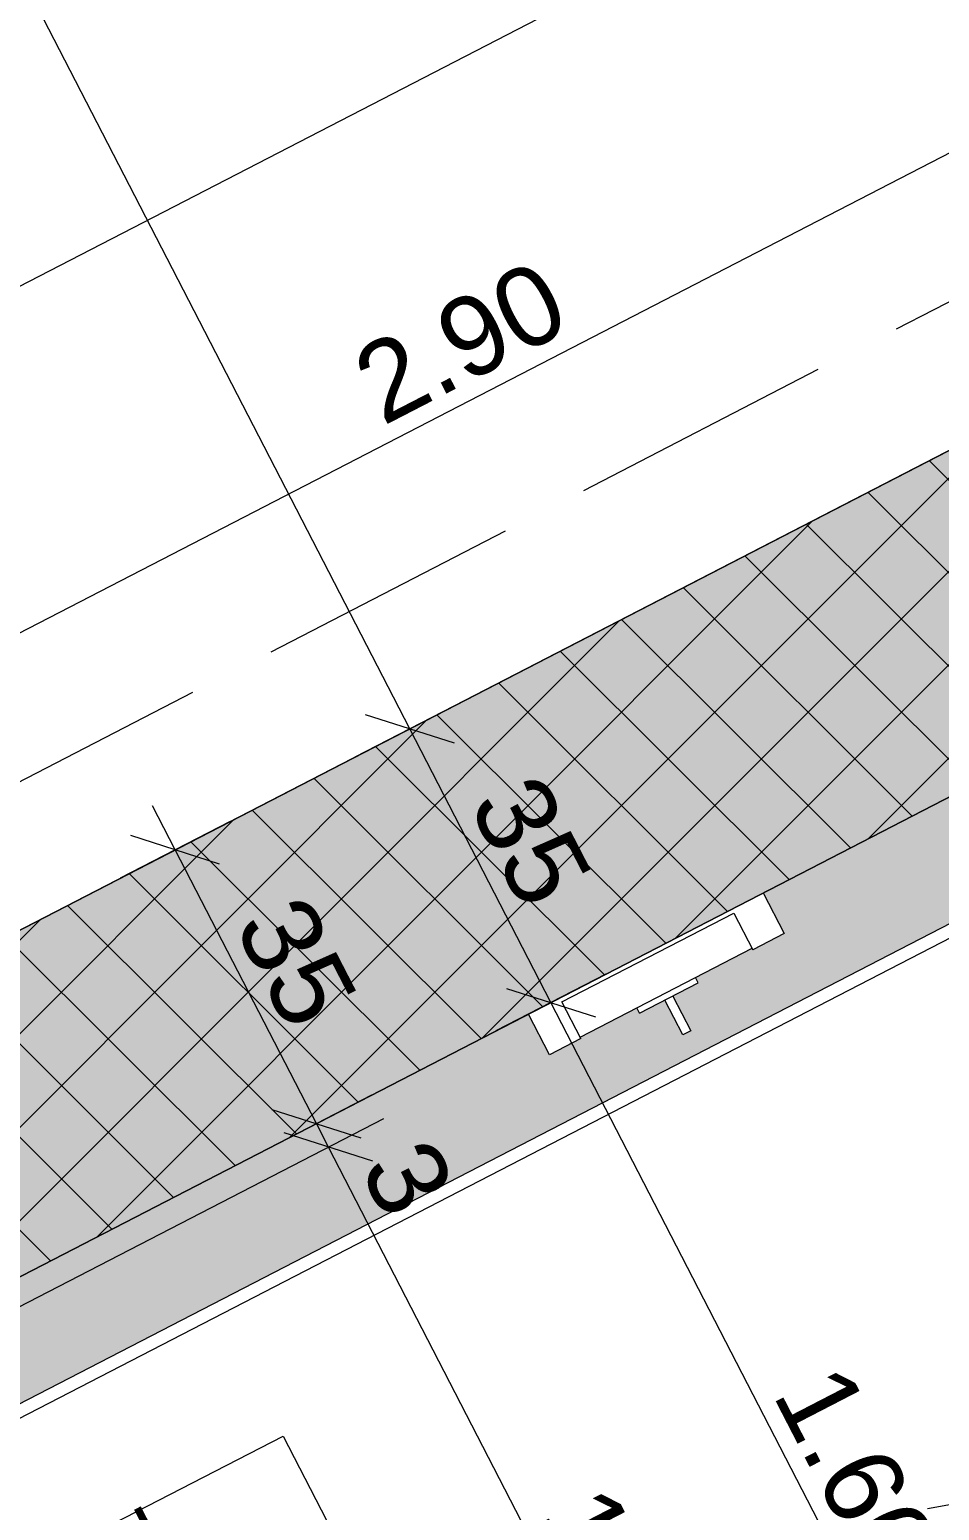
# Model space of a CAD drawing. Header units: metres. Extents: x 2688579.7 to 2688666, y 1281656.9 to 1281721.4.
# Drawn here: x 2688607.976 to 2688609.01, y 1281682.039 to 1281683.721 of the extents above; entities that cross this region are included whole.
import ezdxf

# ---------------------------------------------------------------- set-up
doc = ezdxf.new("R2010")
doc.units = ezdxf.units.M
doc.linetypes.add('Strich 6_2mm Terrain', pattern=[0.4, 0.3, -0.1])
doc.linetypes.add('Strichpunkt 6_2_2mm Schnitt', pattern=[0.5, 0.3, -0.1, 0, -0.1])
for name, color, linetype in [('00 11 Geometer', 7, 'Continuous'), ('00 73 Schnittlinien', 7, 'Continuous'), ('00 80 Plangrafik', 7, 'Continuous'), ('01 11 AW tragend', 7, 'Continuous'), ('03 13 Liftkabine', 7, 'Continuous'), ('07 11 Bemassung aussen', 7, 'Continuous'), ('07 12 Bemassung innen', 7, 'Continuous'), ('08 11 Beschriftung allgemein', 7, 'Continuous'), ('09 11 Raumdefinitionen.SIA 416', 7, 'Continuous')]:
    doc.layers.add(name, color=color, linetype=linetype)
doc.styles.add('ERSTELLTER_STIL_1', font='arial.ttf')
doc.dimstyles.new('ERSTELLTER_STIL__2', dxfattribs={"dimtxt": 0.08999999761581422, "dimasz": 0.07125000000000001, "dimexe": 0.18, "dimexo": 0.05, "dimgap": 0.09, "dimtad": 1, "dimzin": 0, "dimdsep": 46, "dimtxsty": 'ERSTELLTER_STIL_1', "dimblk": 'ARROWHEAD_6', "dimblk1": 'ARROWHEAD_6', "dimblk2": 'ARROWHEAD_6', "dimcen": 0.09, "dimclrd": 7, "dimclre": 7, "dimclrt": 7, "dimazin": 0, "dimtfac": 1, "dimtdec": 4, "dimtmove": 0, "dimatfit": 3, "dimfxl": 1, "dimtolj": 1, "dimtzin": 0, "dimarcsym": 0})
doc.dimstyles.new('ERSTELLTER_STIL__4', dxfattribs={"dimtxt": 0.08999999761581422, "dimasz": 0.07125000000000001, "dimexe": 0.18, "dimexo": 0.05, "dimgap": 0.09, "dimtad": 1, "dimzin": 0, "dimdsep": 46, "dimtxsty": 'ERSTELLTER_STIL_1', "dimblk": 'ARROWHEAD_6', "dimblk1": 'ARROWHEAD_6', "dimblk2": 'ARROWHEAD_6', "dimcen": 0.09, "dimclrd": 7, "dimclre": 7, "dimclrt": 7, "dimazin": 0, "dimtfac": 1, "dimtdec": 4, "dimtmove": 2, "dimatfit": 3, "dimfxl": 1, "dimtolj": 1, "dimtzin": 0, "dimarcsym": 0})

# ---------------------------------------------------------------- blocks, each defined once
blk = doc.blocks.new('*D222')
at = {"layer": '07 12 Bemassung innen', "color": 7, "linetype": 'Continuous', "lineweight": 18, "transparency": 16777216}
for p, q in [((219.159976865907, 36.40995874804898), (219.1922291764113, 36.51100224594535)), ((218.8933626274355, 36.2723646986925), (218.9256149379398, 36.37340819658887))]:
    blk.add_line(p, q, dxfattribs=at)
at = {"layer": '07 12 Bemassung innen', "color": 7, "linetype": 'Continuous', "lineweight": 5, "transparency": 16777216}
for p, q in [((219.1761030211592, 36.46048049699716), (218.9095114043904, 36.32289812222982)), ((218.8772655353004, 36.38538053241763), (218.9417572734805, 36.26041571204201)), ((218.9094887826876, 36.32288644764068), (214.6336797906222, 34.11623058085024))]:
    blk.add_line(p, q, dxfattribs=at)
at = {"layer": '07 12 Bemassung innen', "color": 7, "lineweight": 18, "transparency": 16777216, "insert": (218.9561181889393, 36.41446991697509), "char_height": 0.08999999761581422, "attachment_point": 7, "rotation": 27.29731528547206, "style": 'ERSTELLTER_STIL_1'}
blk.add_mtext('\\A1;{\\pql;\\fArial|b0|i0|c0|p38;30}', dxfattribs=at)
blk = doc.blocks.new('ARROWHEAD_6')
at = {"color": 0, "linetype": 'Continuous', "lineweight": 0}
for p, q in [((-0.5, -0.5), (0.5, 0.5)), ((0, 0), (-1, 0))]:
    blk.add_line(p, q, dxfattribs=at)
blk = doc.blocks.new('*D223')
at = {"layer": '07 12 Bemassung innen', "color": 7, "linetype": 'Continuous', "lineweight": 18, "transparency": 16777216}
for p, q in [((218.8933626274355, 36.2723646986925), (218.9256149379398, 36.37340819658887)), ((214.6175536353701, 34.06570883190206), (214.6498059458744, 34.16675232979843))]:
    blk.add_line(p, q, dxfattribs=at)
at = {"layer": '07 12 Bemassung innen', "color": 7, "linetype": 'Continuous', "lineweight": 5, "transparency": 16777216}
for p, q in [((218.9094887826876, 36.32288644764068), (214.6336797906222, 34.11623058085024)), ((214.6014339215322, 34.17871299103805), (214.6659256597123, 34.05374817066243)), ((214.6336797906222, 34.11623058085024), (214.3670881738535, 33.97864820608289))]:
    blk.add_line(p, q, dxfattribs=at)
at = {"layer": '07 12 Bemassung innen', "color": 7, "lineweight": 18, "transparency": 16777216, "char_height": 0.08999999761581422, "attachment_point": 7, "rotation": 27.29731528547206, "style": 'ERSTELLTER_STIL_1'}
for s, insert in [('\\A1;{\\pql;\\fArial|b0|i0|c0|p38;4.81}', (217.9877591916806, 35.91472002954436)), ('\\A1;{\\pql;\\fArial|b0|i0|c0|p38;30}', (214.6711334714541, 34.19745206469921))]:
    blk.add_mtext(s, dxfattribs=dict(at, insert=insert))
blk = doc.blocks.new('*D362')
at = {"layer": '07 12 Bemassung innen', "color": 7, "linetype": 'Continuous', "lineweight": 18, "transparency": 16777216}
for p, q in [((216.1081284808549, 33.79408739696223), (216.2091719792425, 33.76183508799693)), ((216.841899796043, 32.37226811033893), (216.9429432944306, 32.34001580137363))]:
    blk.add_line(p, q, dxfattribs=at)
at = {"layer": '07 12 Bemassung innen', "color": 7, "linetype": 'Continuous', "lineweight": 5, "transparency": 16777216}
for p, q in [((216.8924215452368, 32.35614195585628), (216.1586502300487, 33.77796124247958)), ((216.9549039549335, 32.388387825898), (216.8299391355401, 32.32389608581457)), ((217.0300039240499, 32.08955034121163), (216.8924215452368, 32.35614195585629))]:
    blk.add_line(p, q, dxfattribs=at)
at = {"layer": '07 12 Bemassung innen', "color": 7, "lineweight": 18, "transparency": 16777216, "insert": (216.4086545644545, 33.33278025714957), "char_height": 0.08999999761581422, "attachment_point": 7, "rotation": 297.29731615814705, "style": 'ERSTELLTER_STIL_1'}
blk.add_mtext('\\A1;{\\pql;\\fArial|b0|i0|c0|p38;1.60}', dxfattribs=at)
blk = doc.blocks.new('*D363')
at = {"layer": '07 12 Bemassung innen', "color": 7, "linetype": 'Continuous', "lineweight": 5, "transparency": 16777216}
for p, q in [((216.0606198644722, 34.12123066292322), (215.9356550450788, 34.0567389228398)), ((216.1586502300487, 33.77796124247958), (215.9981374547755, 34.08898479288151)), ((216.2211326397454, 33.81020711252129), (216.096167820352, 33.74571537243786)), ((216.8924215452368, 32.35614195585628), (216.1586502300487, 33.77796124247958))]:
    blk.add_line(p, q, dxfattribs=at)
at = {"layer": '07 12 Bemassung innen', "color": 7, "linetype": 'Continuous', "lineweight": 18, "transparency": 16777216}
for p, q in [((215.9476157055817, 34.10511094736416), (216.0486592039693, 34.07285863839886)), ((216.1081284808549, 33.79408739696223), (216.2091719792425, 33.76183508799693))]:
    blk.add_line(p, q, dxfattribs=at)
at = {"layer": '07 12 Bemassung innen', "color": 7, "lineweight": 18, "transparency": 16777216, "insert": (216.06306761019, 34.00241967560051), "char_height": 0.08999999761581422, "attachment_point": 7, "rotation": 297.29731615814705, "style": 'ERSTELLTER_STIL_1'}
blk.add_mtext('\\A1;{\\pql;\\fArial|b0|i0|c0|p38;35}', dxfattribs=at)
blk = doc.blocks.new('*D364')
at = {"layer": '07 12 Bemassung innen', "color": 7, "linetype": 'Continuous', "lineweight": 5, "transparency": 16777216}
for p, q in [((214.1637295816487, 37.64349345185875), (214.0261472028209, 37.91008506653191)), ((214.2262119913454, 37.67573932190046), (214.101247171952, 37.61124758181703)), ((215.9981374547755, 34.08898479288151), (214.1637295816487, 37.64349345185875)), ((216.0606198644722, 34.12123066292322), (215.9356550450788, 34.0567389228398)), ((216.1586502300487, 33.77796124247958), (215.9981374547755, 34.08898479288151))]:
    blk.add_line(p, q, dxfattribs=at)
at = {"layer": '07 12 Bemassung innen', "color": 7, "linetype": 'Continuous', "lineweight": 18, "transparency": 16777216}
for p, q in [((214.1132078324549, 37.65961960634139), (214.2142513308425, 37.6273672973761)), ((215.9476157055817, 34.10511094736416), (216.0486592039693, 34.07285863839886))]:
    blk.add_line(p, q, dxfattribs=at)
at = {"layer": '07 12 Bemassung innen', "color": 7, "lineweight": 18, "transparency": 16777216, "insert": (215.0420216742583, 35.98088731829351), "char_height": 0.08999999761581422, "attachment_point": 7, "rotation": 297.29731615814705, "style": 'ERSTELLTER_STIL_1'}
blk.add_mtext('\\A1;{\\pql;\\fArial|b0|i0|c0|p38;4.00}', dxfattribs=at)
blk = doc.blocks.new('*D373')
at = {"layer": '07 12 Bemassung innen', "color": 7, "linetype": 'Continuous', "lineweight": 5, "transparency": 16777216}
for p, q in [((216.4561232340972, 32.5473506831443), (215.9058191120864, 33.61373024652772)), ((216.5186064116413, 32.57959506529444), (215.7007726895481, 32.15755277956327)), ((216.6257989665538, 32.2185529761008), (216.4561232340972, 32.54735068314429)), ((216.6882821440979, 32.25079735825096), (216.5633157890097, 32.18630859395066)), ((216.7633749970607, 31.95195808524682), (216.6257989665538, 32.21855297610081))]:
    blk.add_line(p, q, dxfattribs=at)
at = {"layer": '07 12 Bemassung innen', "color": 7, "linetype": 'Continuous', "lineweight": 18, "transparency": 16777216}
for p, q in [((216.405601868927, 32.56347804068773), (216.5066445992675, 32.53122332560087)), ((216.5752776013835, 32.23468033364423), (216.676320331724, 32.20242561855737))]:
    blk.add_line(p, q, dxfattribs=at)
at = {"layer": '07 12 Bemassung innen', "color": 7, "lineweight": 18, "transparency": 16777216, "insert": (216.5256365099222, 32.45189885248378), "char_height": 0.08999999761581422, "attachment_point": 7, "rotation": 297.29595178402207, "style": 'ERSTELLTER_STIL_1'}
blk.add_mtext('\\A1;{\\pql;\\fArial|b0|i0|c0|p38;37}', dxfattribs=at)
blk = doc.blocks.new('*D374')
at = {"layer": '07 12 Bemassung innen', "color": 7, "linetype": 'Continuous', "lineweight": 5, "transparency": 16777216}
for p, q in [((215.9683022896305, 33.64597462867786), (215.1504598570375, 33.22392784790186)), ((215.9058191120864, 33.61373024652772), (215.8920615090362, 33.64038973561232)), ((216.4561232340972, 32.5473506831443), (215.9058191120864, 33.61373024652772))]:
    blk.add_line(p, q, dxfattribs=at)
at = {"layer": '07 12 Bemassung innen', "color": 7, "linetype": 'Continuous', "lineweight": 18, "transparency": 16777216}
for p, q in [((215.8415401438659, 33.65651709315573), (215.9425828742064, 33.62426237806888)), ((215.9563404772567, 33.59760288898427), (215.8552977469162, 33.62985760407116)), ((216.405601868927, 32.56347804068773), (216.5066445992675, 32.53122332560087))]:
    blk.add_line(p, q, dxfattribs=at)
at = {"layer": '07 12 Bemassung innen', "color": 7, "lineweight": 18, "transparency": 16777216, "char_height": 0.08999999761581422, "attachment_point": 7, "rotation": 297.29595178402207, "style": 'ERSTELLTER_STIL_1'}
for s, insert in [('\\A1;{\\pql;\\fArial|b0|i0|c0|p38;3}', (215.9390118129691, 33.58866044155015)), ('\\A1;{\\pql;\\fArial|b0|i0|c0|p38;1.20}', (216.1420620592461, 33.19518958732765)), ('\\A1;{\\pql;\\fArial|b0|i0|c0|p38;2.30}', (216.0300922006378, 33.13740765221853))]:
    blk.add_mtext(s, dxfattribs=dict(at, insert=insert))
blk = doc.blocks.new('*D375')
at = {"layer": '07 12 Bemassung innen', "color": 7, "linetype": 'Continuous', "lineweight": 5, "transparency": 16777216}
for p, q in [((215.9545446865802, 33.67263411776246), (215.8295783314921, 33.60814535346217)), ((215.9058191120864, 33.61373024652772), (215.8920615090362, 33.64038973561232))]:
    blk.add_line(p, q, dxfattribs=at)
at = {"layer": '07 12 Bemassung innen', "color": 7, "linetype": 'Continuous', "lineweight": 18, "transparency": 16777216}
for p, q in [((215.8415401438659, 33.65651709315573), (215.9425828742064, 33.62426237806888)), ((215.9563404772567, 33.59760288898427), (215.8552977469162, 33.62985760407116))]:
    blk.add_line(p, q, dxfattribs=at)
blk = doc.blocks.new('*D376')
at = {"layer": '07 12 Bemassung innen', "color": 7, "linetype": 'Continuous', "lineweight": 5, "transparency": 16777216}
for p, q in [((215.7315561401109, 33.95141710827617), (215.7057606343908, 34.00140365031144)), ((215.794039317655, 33.98366149042632), (215.6690729625668, 33.91917272612603)), ((215.8920615090361, 33.64038973561231), (215.7315561401109, 33.95141710827617)), ((215.9545446865802, 33.67263411776246), (215.8295783314921, 33.60814535346217)), ((215.9058191120864, 33.61373024652772), (215.8920615090362, 33.64038973561232))]:
    blk.add_line(p, q, dxfattribs=at)
at = {"layer": '07 12 Bemassung innen', "color": 7, "linetype": 'Continuous', "lineweight": 18, "transparency": 16777216}
for p, q in [((215.7820775052812, 33.93528975073275), (215.6810347749407, 33.9675444658196)), ((215.8415401438659, 33.65651709315573), (215.9425828742064, 33.62426237806888)), ((215.9563404772567, 33.59760288898427), (215.8552977469162, 33.62985760407116))]:
    blk.add_line(p, q, dxfattribs=at)
at = {"layer": '07 12 Bemassung innen', "color": 7, "lineweight": 18, "transparency": 16777216, "insert": (215.7964842341702, 33.86485044480548), "char_height": 0.08999999761581422, "attachment_point": 7, "rotation": 297.29595178402207, "style": 'ERSTELLTER_STIL_1'}
blk.add_mtext('\\A1;{\\pql;\\fArial|b0|i0|c0|p38;35}', dxfattribs=at)
blk = doc.blocks.new('*D499')
at = {"layer": '07 11 Bemassung aussen', "color": 7, "linetype": 'Continuous', "lineweight": 5, "transparency": 16777216}
for p, q in [((218.4921132861147, 35.71360235723495), (217.3712597090991, 35.1351753910406)), ((217.3390148170312, 35.19765830543952), (217.485908217233, 34.91301391180178)), ((217.3712597090991, 35.13517539104061), (214.7941942890978, 33.80525669055814)), ((214.76194939703, 33.86773960495705), (214.9088319439019, 33.58311624248525)), ((214.7941942890978, 33.80525669055814), (214.7442079575787, 33.77946077690385))]:
    blk.add_line(p, q, dxfattribs=at)
at = {"layer": '07 11 Bemassung aussen', "color": 7, "linetype": 'Continuous', "lineweight": 18, "transparency": 16777216}
for p, q in [((217.3551327638559, 35.08465389425833), (217.3873866543423, 35.18569688782289)), ((214.810321234341, 33.85577818734042), (214.7780673438546, 33.75473519377586))]:
    blk.add_line(p, q, dxfattribs=at)
at = {"layer": '07 11 Bemassung aussen', "color": 7, "lineweight": 18, "transparency": 16777216, "insert": (215.9680781941439, 34.4313059913152), "char_height": 0.08999999761581422, "attachment_point": 7, "rotation": 27.296419368987642, "style": 'ERSTELLTER_STIL_1'}
blk.add_mtext('\\A1;{\\pql;\\fArial|b0|i0|c0|p38;2.90}', dxfattribs=at)
blk = doc.blocks.new('A$C08e27e3d')
at = {"layer": '01 11 AW tragend', "linetype": 'Continuous', "lineweight": 0, "true_color": 0xffffff}
blk.add_hatch(color=7, dxfattribs=at).paths.add_polyline_path([(26.7050584282706, 27.54615809972093), (24.48344200942435, 26.39969513775353), (24.64394991891197, 26.08866907614441), (26.8655663377582, 27.23513203811179)])
at = {"layer": '01 11 AW tragend', "linetype": 'Continuous', "lineweight": 5, "true_color": 0x4e4e4e}
h = blk.add_hatch(dxfattribs=at)
h.set_pattern_fill('BETON_0001', color=251, style=0, pattern_type=2)
h.set_pattern_definition([(44.99999999999999, (-190.4483196355036, -7.138988810048026), (-0.05303300858899104, 0.05303300858899108), []), (135.0000000000002, (-190.4483196355036, -7.138988810048026), (0.0530330085889909, 0.05303300858899123), [])])
h.paths.add_polyline_path([(26.7050584282706, 27.54615809972093), (24.48344200942435, 26.39969513775353), (24.64394991891197, 26.08866907614441), (26.8655663377582, 27.23513203811179)])
at = {"layer": '03 13 Liftkabine', "linetype": 'Continuous', "lineweight": 0, "true_color": 0x6f6f6f}
h = blk.add_hatch(color=8, dxfattribs=at)
h.paths.add_polyline_path([(27.59932411845173, 25.81330274956131), (27.16611321847395, 25.58974007137878), (27.16611583105546, 25.58976404107246), (27.18469897995803, 25.59935406171022), (27.17782490473942, 25.61267437474421), (27.16805664816724, 25.6076334090555), (27.08761936767868, 25.6163698982239), (27.06590092083172, 25.65845508235933), (27.07346772071804, 25.662359996364), (27.00146857049555, 25.80187749833619), (25.85947138936703, 25.21253908431921), (25.93147052921088, 25.07302164375576), (25.93903756435344, 25.07692666068365), (25.9607560112004, 25.03484147654822), (25.92127280439277, 24.96421883756326), (25.91150452230556, 24.9591778359809), (25.91837863341783, 24.94585749743188), (25.93696180783542, 24.95544755396332), (25.93698315204628, 24.9554356232778), (25.37770889025973, 24.66681672325293), (25.19890149728155, 25.01330299374178), (25.23000408044302, 25.02935378595998), (25.37808574528586, 24.74240683080598), (25.44206826683234, 24.77542562062995), (24.81806024952888, 25.98460414862318), (24.82072620819798, 25.98597992837908), (24.76431916338655, 26.09528336846937), (24.66656775231442, 26.04483782158208), (24.64395803708953, 26.08865005652476), (25.68494503707603, 26.62586123218514), (25.70878259510914, 26.57966975530891), (25.74432843075454, 26.59801352229197), (25.74341127163927, 26.59979079059176), (25.80783807696167, 26.63303888035744), (25.8087552974857, 26.63126162243628), (25.81104827225056, 26.62681836995232), (25.83992921641251, 26.64172265684125), (25.86033667335519, 26.60217794979022), (25.86922315280805, 26.60676386342629), (25.84881568548676, 26.64630863188604), (25.87769669105742, 26.66121292915359), (25.87735294418096, 26.66187899436489), (25.87540372667118, 26.66565612022881), (25.87448653166223, 26.66743341404365), (25.93891333698465, 26.70068150380933), (25.93983053199361, 26.69890420999449), (25.97537636763903, 26.71724797697754), (25.95153877371226, 26.76343947936882), (26.8655663377582, 27.23513203811178)])
h.paths.add_polyline_path([(27.34029015490142, 26.06448051019125), (26.8220788630419, 27.06865037257918), (24.83240078754105, 26.04185823677287), (25.31784240703081, 25.10118821088124), (25.35061204350691, 25.0376883999), (25.49782078963344, 24.75243308577613), (25.56802377055496, 24.78866199910163), (25.42081508583715, 25.07391732360413)], flags=0)
at = {"layer": '00 11 Geometer', "color": 250, "linetype": 'Continuous', "lineweight": 13, "true_color": 0x3f3f3f}
blk.add_open_spline([(61.10243485247656, 48.48420281692729), (56.77352997377159, 47.34081434957805), (52.4635852428363, 46.16539965738131), (48.13468036413133, 45.02201119003207), (44.67800041448561, 44.10900244983433), (41.2023603170702, 43.22801993448409), (37.74568036742448, 42.31501119428635), (37.74568036742448, 42.31501119428635), (36.51101375635653, 46.29834470393457), (35.89368042427986, 48.29001137435757), (35.89368042427986, 48.29001137435757), (32.77968142585769, 46.72534450430744), (31.22268144538566, 45.94301117149502), (31.22268144538566, 45.94301117149502), (21.44268032567516, 43.82167784365215), (16.55268032368213, 42.76101117565617), (16.55268032368213, 42.76101117565617), (7.358013710788782, 41.1450112190409), (2.760680377799417, 40.33701121977851), (2.760680377799417, 40.33701121977851), (2.852681969608511, 38.82034512477316), (2.898681985064741, 38.06201179612749), (2.898681985064741, 38.06201179612749), (4.857346937842067, 28.42001115491934), (5.836680270116176, 23.59901115422458), (5.836680270116176, 23.59901115422458), (7.250013421140011, 21.69701122663304), (7.95668008768871, 20.74601122418739), (7.95668008768871, 20.74601122418739), (10.0486806438671, 18.48401050067827), (11.09468064675048, 17.35301049550385), (11.09468064675048, 17.35301049550385), (13.36067895529732, 15.25367757499539), (14.49367895102068, 14.20401090647415), (14.49367895102068, 14.20401090647415), (16.14301102872878, 13.00001188282244), (16.96767767410665, 12.39801188566111), (16.96767767410665, 12.39801188566111), (20.31968006337001, 9.776678227431553), (21.99568005822539, 8.466011565954837), (21.99568005822539, 8.466011565954837), (24.63768051177203, 6.944010933473187), (25.95868050524905, 6.183010929807502), (25.95868050524905, 6.183010929807502), (28.60930300305984, 5.333717593874063), (29.84025381909623, 4.957434972593042), (31.07120463935598, 4.581152350021007), (32.39626387633277, 4.285094314451996), (33.81543054463282, 4.069260977519157), (35.23459722133293, 3.853427639308798), (36.52668118368777, 3.744678008936125), (37.69168119490087, 3.743011342904943), (38.85668119028151, 3.741344676896411), (39.77044249357601, 3.744428238438006), (40.43296699630037, 3.752262269690114), (41.09549149855911, 3.760096300936716), (41.95790802579259, 3.796513086969954), (43.020216845292, 3.861512388413253), (44.08252568015769, 3.926511690796765), (45.41718103768528, 4.05617725272498), (47.02418104823619, 4.250510583476576), (49.43468106569662, 4.542010579801577), (51.84518209969565, 4.833511419904831), (54.25568211622476, 5.125011425543057), (54.25568211622476, 5.125011425543057), (66.34501369887903, 7.421677856550964), (72.38968036588221, 8.570011189750808), (72.38968036588221, 8.570011189750808), (76.09901367299199, 9.525344516228365), (77.9536803381884, 10.00301118226111), (77.9536803381884, 10.00301118226111), (81.43301373099848, 12.11901121547766), (83.17268039923101, 13.17701121706836), (83.17268039923101, 13.17701121706836), (79.77201372868126, 18.68234452860381), (78.0716803985083, 21.43501119579509), (77.2604064339207, 22.74838120428235), (76.44901363862618, 24.06167781058088), (75.63768030315578, 25.37501114358515), (75.63768030315578, 25.37501114358515), (73.88301371953781, 28.15701115348356), (73.00568038815572, 29.54801115215145), (71.2765175777854, 32.28957514030248), (69.54768033869505, 35.03134452163562), (67.81868033468663, 37.77301118833334), (67.81868033468663, 37.77301118833334), (61.10243485247656, 48.48420281692729), (61.10243485247656, 48.48420281692729)], degree=3, knots=[0, 0, 0, 0, 1, 1, 1, 2, 2, 2, 3, 3, 3, 4, 4, 4, 5, 5, 5, 6, 6, 6, 7, 7, 7, 8, 8, 8, 9, 9, 9, 10, 10, 10, 11, 11, 11, 12, 12, 12, 13, 13, 13, 14, 14, 14, 15, 15, 15, 16, 16, 16, 17, 17, 17, 18, 18, 18, 19, 19, 19, 20, 20, 20, 21, 21, 21, 22, 22, 22, 23, 23, 23, 24, 24, 24, 25, 25, 25, 26, 26, 26, 27, 27, 27, 28, 28, 28, 29, 29, 29, 29], dxfattribs=at)
at = {"layer": '00 73 Schnittlinien', "color": 7, "linetype": 'Strichpunkt 6_2_2mm Schnitt', "lineweight": 13}
blk.add_line((5.076374575789458, 22.27644215574699), (28.5276374766122, 26.49384406902312), dxfattribs=at)
at = {"layer": '00 80 Plangrafik', "color": 7, "linetype": 'Strich 6_2mm Terrain', "lineweight": 5, "flags": 128}
blk.add_lwpolyline([(23.97036492568418, 26.30368549995099), (27.0805941423105, 27.90874836745414), (28.27293532032633, 25.59827543265309), (27.78418749779902, 25.34605611971922), (28.65552109441379, 23.65761534247492), (26.03400833447225, 22.30477832370151)], close=True, dxfattribs=at)
at = {"layer": '01 11 AW tragend', "color": 7, "linetype": 'Continuous', "lineweight": 18, "flags": 128}
for points in [[(26.70505842827055, 27.54615809972089), (24.48344200942435, 26.39969513775353)], [(24.64394991891197, 26.08866907614441), (26.86556633775822, 27.23513203811179)]]:
    blk.add_lwpolyline(points, dxfattribs=at)
at = {"layer": '03 13 Liftkabine', "color": 7, "linetype": 'Continuous', "lineweight": 5}
for p, q in [((24.83240076236504, 26.04185823030617), (26.82207885743244, 27.06865036019796)), ((26.81562808053329, 27.04844176110259), (24.94947176090741, 26.08539420738531)), ((25.95152949121268, 26.76345756254033), (25.97537638301901, 26.71724797748288)), ((25.72277514679269, 26.63978018923101), (25.91827662691927, 26.74067057027987)), ((25.91827662691927, 26.74067057027987), (25.93983054835962, 26.69890421455492)), ((25.97537638301901, 26.71724797748288), (25.93989032991271, 26.69893506538869)), ((25.74341126958569, 26.59979081018414), (25.93891336021321, 26.70068150628786)), ((25.87769669340514, 26.66121291491562), (25.87448653489284, 26.66743343598096)), ((25.81104825341851, 26.62681835942566), (25.87769669340514, 26.66121291491562)), ((25.74432906823299, 26.59801383350598), (25.72277514679269, 26.63978018923101)), ((25.81104825341851, 26.62681835942566), (25.80783809490609, 26.63303888049104)), ((25.86033668033667, 26.60217792574597), (25.8399292440794, 26.64172266680463)), ((25.84881570274402, 26.64630860753653), (25.86922313900141, 26.6067638664778)), ((25.70878262307264, 26.57966975552328), (25.68493573126625, 26.62587934058065)), ((25.74432906823299, 26.59801383350598), (25.70878262307264, 26.57966975552328)), ((25.86922313900141, 26.6067638664778), (25.86033668033667, 26.60217792574597))]:
    blk.add_line(p, q, dxfattribs=at)
at = {"layer": '08 11 Beschriftung allgemein', "color": 7, "linetype": 'Continuous', "lineweight": 5, "flags": 128}
blk.add_lwpolyline([(25.40584693788313, 26.14648824245291), (25.76923758442007, 25.44232382048857), (25.55088332647321, 25.32964006014173), (25.18749267993627, 26.03380448210607)], close=True, dxfattribs=at)
at = {"layer": '09 11 Raumdefinitionen.SIA 416', "color": 41, "linetype": 'Continuous', "lineweight": 0, "true_color": 0xffd6a8, "flags": 128}
blk.add_lwpolyline([(25.1372867193422, 31.2382988973109), (22.64908579450517, 29.95423957541841), (24.48345111657451, 26.39967699714908), (28.7592892681146, 28.6062633412985), (26.92492403709446, 32.16082582851862)], close=True, dxfattribs=at)
at = {"layer": '09 11 Raumdefinitionen.SIA 416', "color": 51, "linetype": 'Continuous', "lineweight": 0, "true_color": 0xffffa8, "flags": 128}
blk.add_lwpolyline([(24.64395897029274, 26.08865092940901), (25.37770666994444, 24.66682282158588), (27.59931372399794, 25.81330393028878), (26.86556602434629, 27.23513203811176)], close=True, dxfattribs=at)
at = {"layer": '08 11 Beschriftung allgemein', "color": 7, "linetype": 'Continuous', "lineweight": 5, "insert": (25.56557213206466, 25.78869467871046), "char_height": 0.07500000000000001, "attachment_point": 2, "rotation": 297.2964202705141, "line_spacing_factor": 0.9312037925390824, "style": 'ERSTELLTER_STIL_1'}
blk.add_mtext('\\A1;{\\pqc;\\fArial|b0|i0|c0|p38;OK.F.Bo.\\P\\pqc;\\fArial|b0|i0|c0|p38;-10.38 = +397.92}', dxfattribs=at)
at = {"layer": '07 11 Bemassung aussen', "color": 7, "linetype": 'Continuous', "lineweight": 5}
dim = blk.add_linear_dim(base=(24.34587465359422, 26.66626788051011), p1=(27.06051828275542, 27.72959280707008), p2=(24.48344200942435, 26.39969513775353), angle=207.2964193689874, dimstyle='ERSTELLTER_STIL__2', dxfattribs=at)
dim.commit()
dim.dimension.update_dxf_attribs({"geometry": '*D499', "text_midpoint": (25.60299942009698, 27.38591324773985), "dimtype": 128, "text_rotation": 27.29641936898765, "insert": (-190.4483196355036, -7.138988810048026)})
at = {"layer": '07 12 Bemassung innen', "color": 7, "linetype": 'Continuous', "lineweight": 5}
for base, p1, p2, angle, dimstyle, picture, middle, turn in [((23.71540994614512, 30.50450464181072), (25.59425275940993, 26.97292792979197), (24.78700524996231, 31.05753265516589), 117.2973161581471, 'ERSTELLTER_STIL__2', '*D364', (24.68729940809556, 28.7586591117575), 297.2973161581471), ((28.46116914718405, 29.18389763759266), (29.42715722849283, 27.96626838325871), (29.16056346039079, 27.82869017710249), 207.2973152854723, 'ERSTELLTER_STIL__4', '*D222', (28.54813243184671, 29.34693583099896), 27.29731528547206), ((24.18536015511864, 26.97724177080222), (29.16056346039079, 27.82869017710249), (25.05914618631019, 25.28411769761171), 207.2973152854723, 'ERSTELLTER_STIL__4', '*D223', (27.62267895409059, 28.86932858756932), 27.29731528547206), ((25.28323650460737, 26.81242829822816), (25.75475812833511, 26.6619005571281), (25.59425275940993, 26.97292792979197), 117.2959517840222, 'ERSTELLTER_STIL__2', '*D376', (25.41961836286922, 26.68552605590761), 297.2959517840221), ((25.54981781927188, 26.94999598283349), (25.75475812833511, 26.6619005571281), (25.59425275940993, 26.97292792979197), 117.2973161581471, 'ERSTELLTER_STIL__2', '*D363', (25.68620269937264, 26.82309698822975), 297.2973161581471), ((25.44374187353253, 26.50140092556428), (24.65770773972477, 26.06200969943595), (25.75475812833511, 26.6619005571281), 117.2959517840222, 'ERSTELLTER_STIL__2', '*D375', (25.54641363430645, 26.43982212459737), 297.2959517840221), ((25.7103305945451, 26.63897243243155), (26.48850719983074, 25.24006979099848), (25.75475812833511, 26.6619005571281), 117.2973161581471, 'ERSTELLTER_STIL__4', '*D362', (26.05393229829173, 26.11055205061356), 297.2973161581471), ((25.45749947658283, 26.47474143647969), (25.2080205722354, 24.99563463109736), (24.65770773972477, 26.06200969943595), 117.2959517840222, 'ERSTELLTER_STIL__2', '*D374', (25.7873378108919, 25.97295915199786), 297.2959517840221), ((26.00780359859365, 25.40836187309628), (26.48850719983074, 25.24006979099848), (25.2080205722354, 24.99563463109736), 117.2959517840222, 'ERSTELLTER_STIL__2', '*D373', (26.14877063862119, 25.27257446358591), 297.2959517840221)]:
    dim = blk.add_linear_dim(base=base, p1=p1, p2=p2, angle=angle, dimstyle=dimstyle, dxfattribs=at)
    dim.commit()
    dim.dimension.update_dxf_attribs({"geometry": picture, "text_midpoint": middle, "dimtype": 128, "text_rotation": turn, "insert": (-190.4483196355036, -7.138988810048026)})

msp = doc.modelspace()

# ---------------------------------------------------------------- block references
msp.add_blockref('A$C08e27e3d', (2688582.858319622, 1281655.97698879))

doc.saveas('drawing.dxf')
